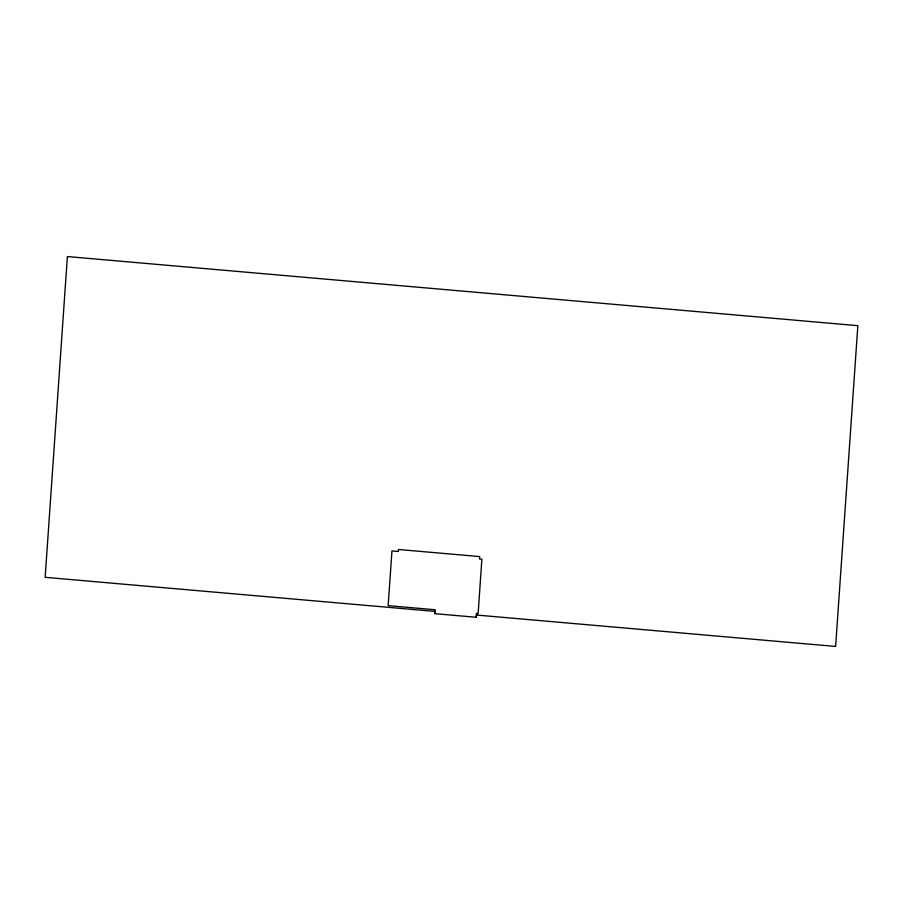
<?xml version="1.0" encoding="UTF-8"?>
<svg xmlns="http://www.w3.org/2000/svg" width="903" height="903" viewBox="0 0 903 903"><rect width="100%" height="100%" fill="white"/><g stroke="black" fill="none" stroke-linecap="round" stroke-linejoin="round"><path stroke-width="1.35" d="M434.693 613.645L434.964 609.739L388.166 605.642L391.958 550.92L398.291 551.473L398.426 549.487L479.685 556.587L479.516 558.957L481.886 559.171L478.127 613.509L476.536 613.374L476.265 617.28L434.693 613.645L434.986 610.394M476.265 617.28L476.57 614.029M434.851 611.399L45.15 577.322L67.386 256.554L857.85 325.678L835.614 646.446L476.423 615.033"/></g></svg>
